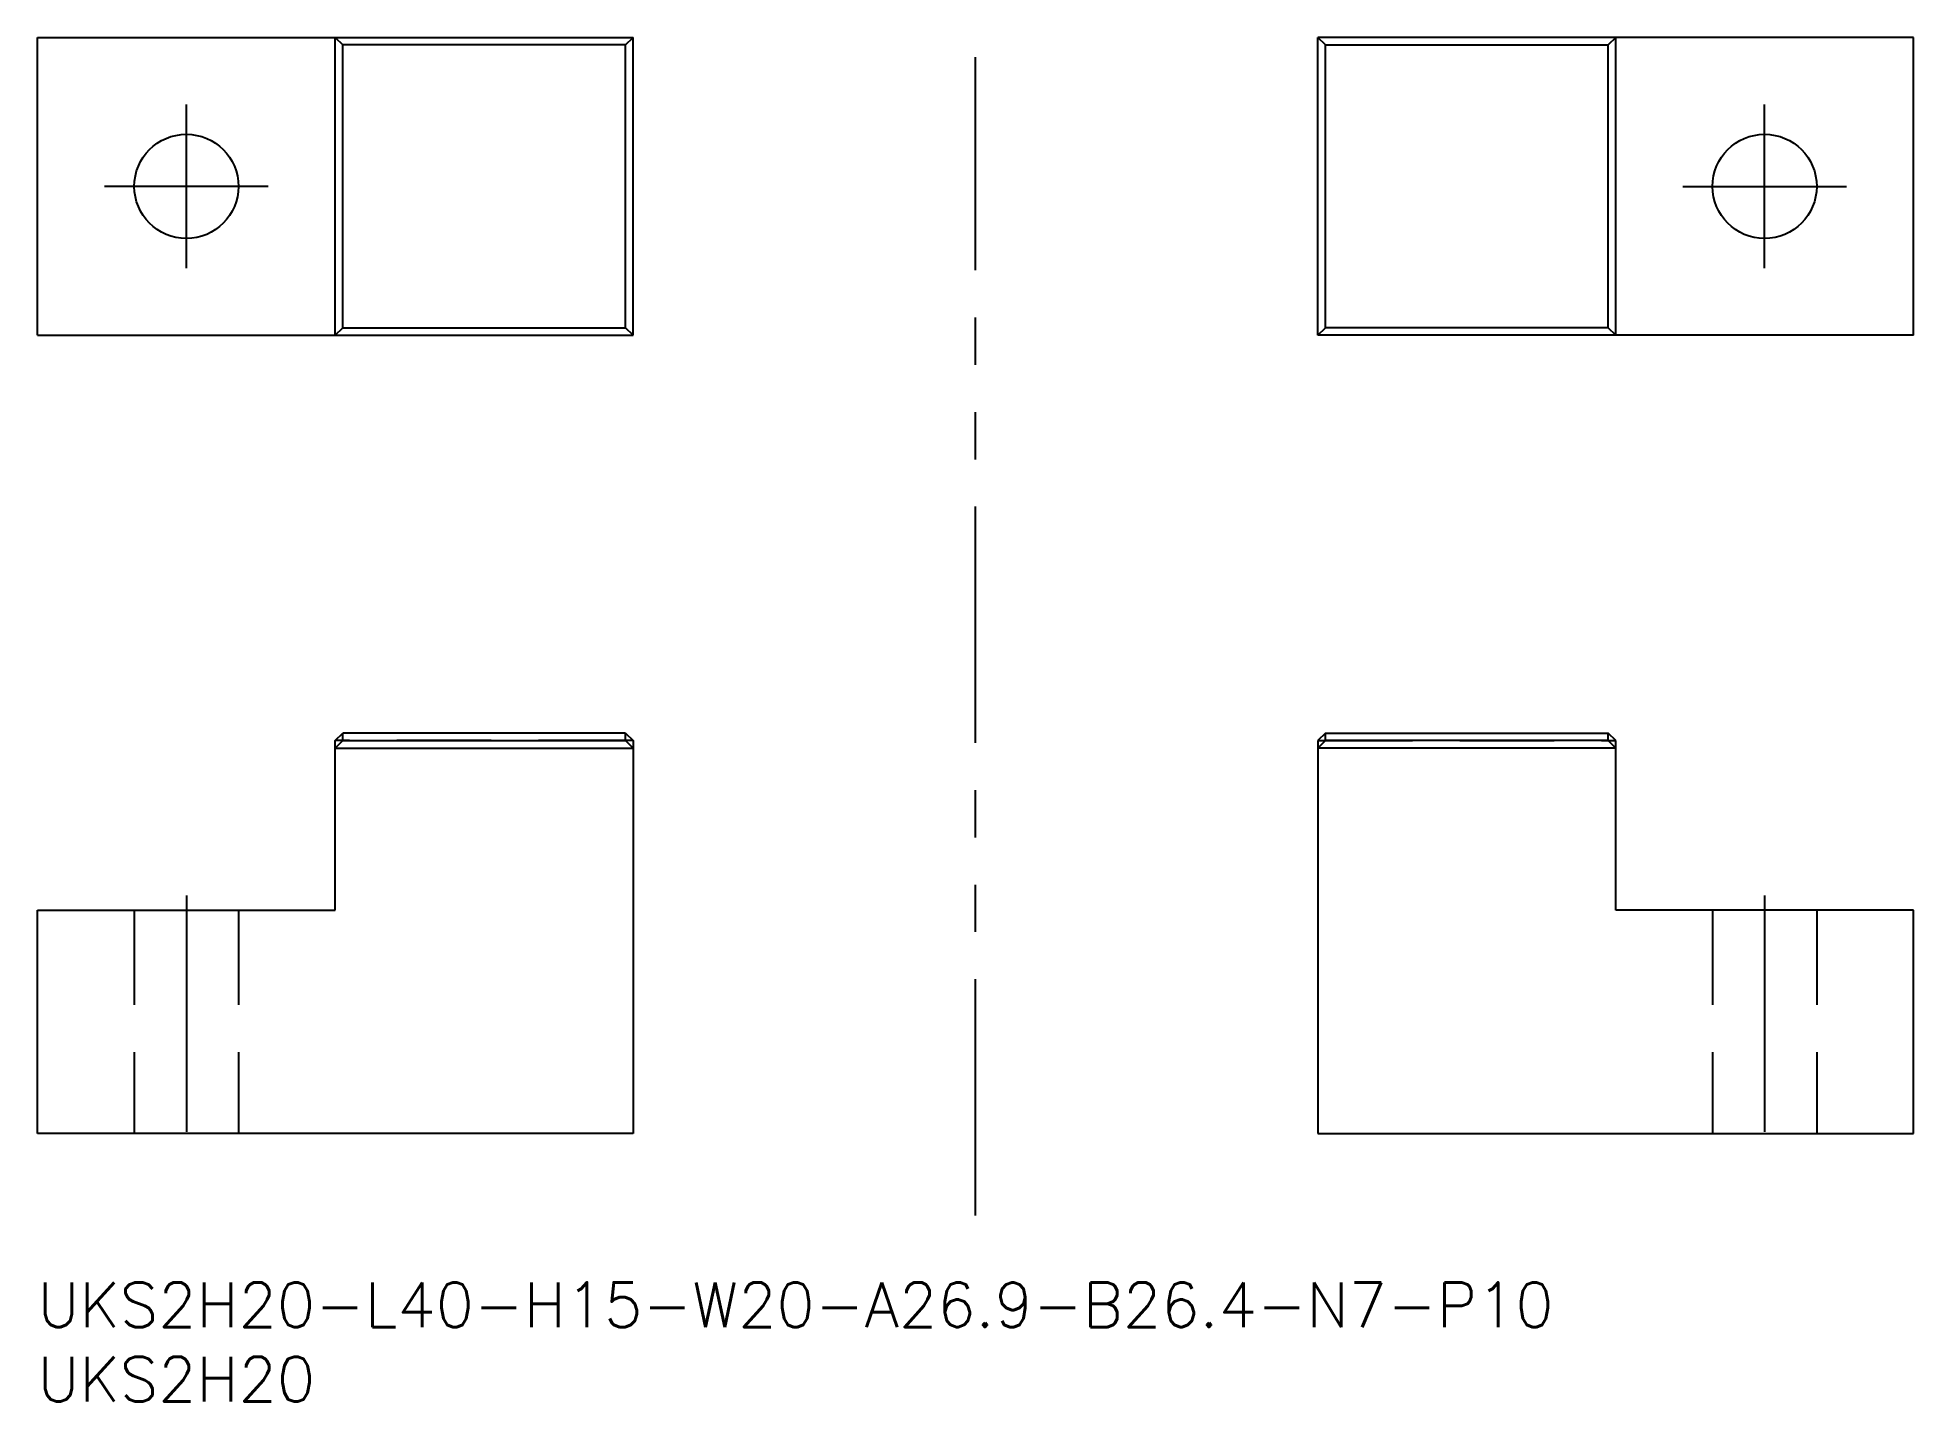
# Model space of a CAD drawing. Extents: x 0 to 126, y -8 to 84.
import ezdxf

# ---------------------------------------------------------------- set-up
doc = ezdxf.new("R2010")
doc.units = 0
doc.header["$LTSCALE"] = 0.5
for name, pattern in [('CENTER', [50.8, 31.75, -6.35, 6.35, -6.35]), ('DASHED', [19.05, 12.7, -6.35]), ('PHANTOM', [63.5, 31.75, -6.35, 6.35, -6.35, 6.35, -6.35])]:
    doc.linetypes.add(name, pattern=pattern)
for name, color, linetype in [('MSM_CENTER', 1, 'CENTER'), ('MSM_CONTINUOUS', 7, 'CONTINUOUS'), ('MSM_DASHED', 4, 'DASHED'), ('MSM_IMAGINARY', 6, 'PHANTOM'), ('MSM_PART_NUMBER', 7, 'CONTINUOUS')]:
    doc.layers.add(name, color=color, linetype=linetype)
doc.styles.get("Standard").update_dxf_attribs({"font": 'txt.shx', "height": 3, "bigfont": 'bigfont.shx'})

msp = doc.modelspace()

# ---------------------------------------------------------------- linework, layer by layer
at = {"layer": 'MSM_CENTER'}
for p, q in [((10, 68.13), (10, 79.13)), ((116, 68.13), (116, 79.13)), ((15.5, 73.63), (4.5, 73.63)), ((110.5, 73.63), (121.5, 73.63)), ((10, 26), (10, 9)), ((116, 26), (116, 9))]:
    msp.add_line(p, q, dxfattribs=at)
at = {"layer": 'MSM_CONTINUOUS'}
for p, q in [((0, 63.63), (0, 83.63)), ((0, 83.63), (40, 83.63)), ((20, 63.63), (20, 83.63)), ((20, 83.63), (20.5, 83.13)), ((20, 63.63), (20, 83.63)), ((39.5, 83.13), (40, 83.63)), ((40, 63.63), (40, 83.63)), ((126, 83.63), (86, 83.63)), ((86.5, 83.13), (86, 83.63)), ((86, 63.63), (86, 83.63)), ((106, 83.63), (105.5, 83.13)), ((106, 63.63), (106, 83.63)), ((106, 63.63), (106, 83.63)), ((126, 63.63), (126, 83.63)), ((20.5, 64.13), (20.5, 83.13)), ((39.5, 83.13), (20.5, 83.13)), ((39.5, 64.13), (39.5, 83.13)), ((86.5, 83.13), (105.5, 83.13)), ((86.5, 64.13), (86.5, 83.13)), ((105.5, 64.13), (105.5, 83.13)), ((0, 63.63), (40, 63.63)), ((20, 63.63), (20.5, 64.13)), ((20.5, 64.13), (39.5, 64.13)), ((40, 63.63), (39.5, 64.13)), ((86, 63.63), (86.5, 64.13)), ((126, 63.63), (86, 63.63)), ((105.5, 64.13), (86.5, 64.13)), ((106, 63.63), (105.5, 64.13)), ((20, 36.4), (20.5, 36.89)), ((39.5, 36.89), (20.5, 36.89)), ((20.5, 36.41), (20.5, 36.89)), ((39.5, 36.41), (39.5, 36.89)), ((39.5, 36.89), (40, 36.4)), ((86.5, 36.89), (86, 36.4)), ((86.5, 36.89), (105.5, 36.89)), ((86.5, 36.41), (86.5, 36.89)), ((106, 36.4), (105.5, 36.89)), ((105.5, 36.41), (105.5, 36.89)), ((20, 35.9), (20.5, 36.41)), ((20, 25), (20, 36.4)), ((20, 35.9), (40, 35.9)), ((20.5, 36.41), (39.5, 36.41)), ((40, 35.9), (39.5, 36.41)), ((40, 36.4), (40, 10)), ((86, 35.9), (86.5, 36.41)), ((86, 36.4), (86, 10)), ((106, 35.9), (86, 35.9)), ((105.5, 36.41), (86.5, 36.41)), ((106, 35.9), (105.5, 36.41)), ((106, 25), (106, 36.4)), ((0, 10), (0, 25)), ((0, 25), (20, 25)), ((126, 25), (106, 25)), ((126, 10), (126, 25)), ((40, 10), (0, 10)), ((86, 10), (126, 10))]:
    msp.add_line(p, q, dxfattribs=at)
for centre in [(10, 73.63), (116, 73.63)]:
    msp.add_circle(centre, 3.5, dxfattribs=at)
at = {"layer": 'MSM_DASHED'}
for p, q in [((40, 36.4), (20, 36.4)), ((86, 36.4), (106, 36.4)), ((6.5, 25), (6.5, 10)), ((13.5, 25), (13.5, 10)), ((112.5, 25), (112.5, 10)), ((119.5, 25), (119.5, 10))]:
    msp.add_line(p, q, dxfattribs=at)
at = {"layer": 'MSM_IMAGINARY'}
msp.add_line((63, 4.49), (63, 82.3), dxfattribs=at)

# ---------------------------------------------------------------- texts
at = {"layer": 'MSM_PART_NUMBER'}
for s, p in [('UKS2H20-L40-H15-W20-A26.9-B26.4-N7-P10', (0, -3)), ('UKS2H20', (0, -8))]:
    msp.add_text(s, height=3, dxfattribs=at).set_placement(p)

doc.saveas('drawing.dxf')
